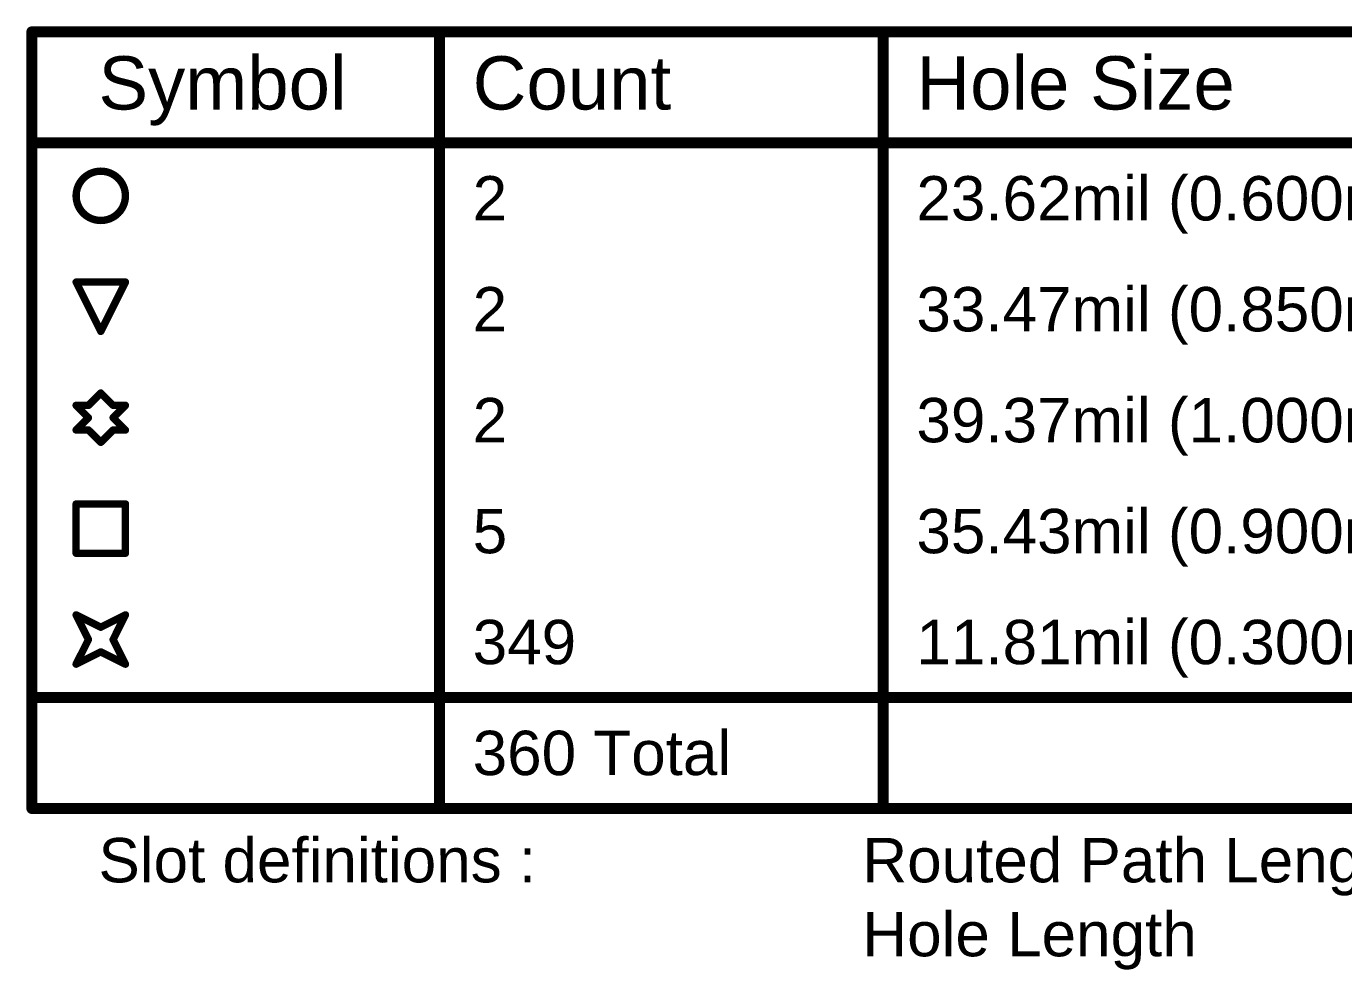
# Model space of a CAD drawing. Header units: inches. Extents: x -3 to 289, y -11 to 89.
# Drawn here: x 0.69 to 45.92, y 56.13 to 88.53 of the extents above; entities that cross this region are included whole.
import ezdxf

# ---------------------------------------------------------------- set-up
doc = ezdxf.new("R2010")
doc.units = ezdxf.units.IN
doc.layers.add('Drill Drawing', color=1, linetype='Continuous')
doc.styles.add('Arial', font='', dxfattribs={"height": 0.2})
doc.styles.get('Arial').set_extended_font_data('Arial')

msp = doc.modelspace()

# ---------------------------------------------------------------- linework, layer by layer
at = {"layer": 'Drill Drawing'}
for points in [[(0.876, 88.34, 0.381, 0.381, 0), (288.679, 88.34, 0.381, 0.381, 0)], [(0.876, 61.67, 0.381, 0.381, 0), (0.876, 88.34, 0.381, 0.381, 0)], [(14.869, 61.67, 0.381, 0.381, 0), (14.869, 88.34, 0.381, 0.381, 0)], [(30.105, 61.67, 0.381, 0.381, 0), (30.105, 88.34, 0.381, 0.381, 0)], [(0.876, 84.53, 0.381, 0.381, 0), (288.679, 84.53, 0.381, 0.381, 0)], [(2.395, 79.746, 0.254, 0.254, 0), (4.088, 79.746, 0.254, 0.254, 0)], [(2.395, 79.746, 0.254, 0.254, 0), (3.242, 78.053, 0.254, 0.254, 0)], [(3.242, 78.053, 0.254, 0.254, 0), (4.088, 79.746, 0.254, 0.254, 0)], [(2.818, 75.513, 0.254, 0.254, 0), (3.242, 75.936, 0.254, 0.254, 0)], [(3.242, 75.936, 0.254, 0.254, 0), (3.665, 75.513, 0.254, 0.254, 0)], [(2.395, 75.513, 0.254, 0.254, 0), (2.818, 75.089, 0.254, 0.254, 0)], [(2.395, 75.513, 0.254, 0.254, 0), (2.818, 75.513, 0.254, 0.254, 0)], [(3.665, 75.513, 0.254, 0.254, 0), (4.088, 75.513, 0.254, 0.254, 0)], [(3.665, 75.089, 0.254, 0.254, 0), (4.088, 75.513, 0.254, 0.254, 0)], [(2.395, 74.666, 0.254, 0.254, 0), (2.818, 75.089, 0.254, 0.254, 0)], [(3.665, 75.089, 0.254, 0.254, 0), (4.088, 74.666, 0.254, 0.254, 0)], [(2.395, 74.666, 0.254, 0.254, 0), (2.818, 74.666, 0.254, 0.254, 0)], [(2.818, 74.666, 0.254, 0.254, 0), (3.242, 74.243, 0.254, 0.254, 0)], [(3.242, 74.243, 0.254, 0.254, 0), (3.665, 74.666, 0.254, 0.254, 0)], [(3.665, 74.666, 0.254, 0.254, 0), (4.088, 74.666, 0.254, 0.254, 0)], [(2.395, 72.126, 0.254, 0.254, 0), (4.088, 72.126, 0.254, 0.254, 0)], [(2.395, 70.433, 0.254, 0.254, 0), (2.395, 72.126, 0.254, 0.254, 0)], [(4.088, 70.433, 0.254, 0.254, 0), (4.088, 72.126, 0.254, 0.254, 0)], [(2.395, 70.433, 0.254, 0.254, 0), (4.088, 70.433, 0.254, 0.254, 0)], [(2.395, 68.316, 0.254, 0.254, 0), (3.242, 67.893, 0.254, 0.254, 0)], [(2.395, 68.316, 0.254, 0.254, 0), (2.818, 67.469, 0.254, 0.254, 0)], [(3.242, 67.893, 0.254, 0.254, 0), (4.088, 68.316, 0.254, 0.254, 0)], [(3.665, 67.469, 0.254, 0.254, 0), (4.088, 68.316, 0.254, 0.254, 0)], [(2.395, 66.623, 0.254, 0.254, 0), (2.818, 67.469, 0.254, 0.254, 0)], [(3.665, 67.469, 0.254, 0.254, 0), (4.088, 66.623, 0.254, 0.254, 0)], [(2.395, 66.623, 0.254, 0.254, 0), (3.242, 67.046, 0.254, 0.254, 0)], [(3.242, 67.046, 0.254, 0.254, 0), (4.088, 66.623, 0.254, 0.254, 0)], [(0.876, 65.48, 0.381, 0.381, 0), (288.679, 65.48, 0.381, 0.381, 0)], [(0.876, 61.67, 0.381, 0.381, 0), (288.679, 61.67, 0.381, 0.381, 0)]]:
    msp.add_lwpolyline(points, format="xyseb", dxfattribs=at)
for points in [[(0.781, 88.34, 0.191, 0.191, 1), (0.972, 88.34, 0.191, 0.191, 1)], [(0.781, 88.34, 0.191, 0.191, 1), (0.972, 88.34, 0.191, 0.191, 1)], [(14.773, 88.34, 0.191, 0.191, 1), (14.964, 88.34, 0.191, 0.191, 1)], [(30.009, 88.34, 0.191, 0.191, 1), (30.2, 88.34, 0.191, 0.191, 1)], [(0.781, 84.53, 0.191, 0.191, 1), (0.972, 84.53, 0.191, 0.191, 1)], [(4.088, 82.709, 0.254, 0.254, 1), (2.395, 82.709, 0.254, 0.254, 1)], [(2.332, 82.709, 0.127, 0.127, 1), (2.459, 82.709, 0.127, 0.127, 1)], [(4.025, 82.709, 0.127, 0.127, 1), (4.152, 82.709, 0.127, 0.127, 1)], [(2.332, 79.746, 0.127, 0.127, 1), (2.459, 79.746, 0.127, 0.127, 1)], [(2.332, 79.746, 0.127, 0.127, 1), (2.459, 79.746, 0.127, 0.127, 1)], [(4.025, 79.746, 0.127, 0.127, 1), (4.152, 79.746, 0.127, 0.127, 1)], [(4.025, 79.746, 0.127, 0.127, 1), (4.152, 79.746, 0.127, 0.127, 1)], [(3.178, 78.053, 0.127, 0.127, 1), (3.305, 78.053, 0.127, 0.127, 1)], [(3.178, 78.053, 0.127, 0.127, 1), (3.305, 78.053, 0.127, 0.127, 1)], [(3.178, 75.936, 0.127, 0.127, 1), (3.305, 75.936, 0.127, 0.127, 1)], [(3.178, 75.936, 0.127, 0.127, 1), (3.305, 75.936, 0.127, 0.127, 1)], [(2.332, 75.513, 0.127, 0.127, 1), (2.459, 75.513, 0.127, 0.127, 1)], [(2.332, 75.513, 0.127, 0.127, 1), (2.459, 75.513, 0.127, 0.127, 1)], [(2.755, 75.513, 0.127, 0.127, 1), (2.882, 75.513, 0.127, 0.127, 1)], [(2.755, 75.513, 0.127, 0.127, 1), (2.882, 75.513, 0.127, 0.127, 1)], [(3.602, 75.513, 0.127, 0.127, 1), (3.729, 75.513, 0.127, 0.127, 1)], [(3.602, 75.513, 0.127, 0.127, 1), (3.729, 75.513, 0.127, 0.127, 1)], [(4.025, 75.513, 0.127, 0.127, 1), (4.152, 75.513, 0.127, 0.127, 1)], [(4.025, 75.513, 0.127, 0.127, 1), (4.152, 75.513, 0.127, 0.127, 1)], [(2.755, 75.089, 0.127, 0.127, 1), (2.882, 75.089, 0.127, 0.127, 1)], [(2.755, 75.089, 0.127, 0.127, 1), (2.882, 75.089, 0.127, 0.127, 1)], [(3.602, 75.089, 0.127, 0.127, 1), (3.729, 75.089, 0.127, 0.127, 1)], [(3.602, 75.089, 0.127, 0.127, 1), (3.729, 75.089, 0.127, 0.127, 1)], [(2.332, 74.666, 0.127, 0.127, 1), (2.459, 74.666, 0.127, 0.127, 1)], [(2.332, 74.666, 0.127, 0.127, 1), (2.459, 74.666, 0.127, 0.127, 1)], [(2.755, 74.666, 0.127, 0.127, 1), (2.882, 74.666, 0.127, 0.127, 1)], [(2.755, 74.666, 0.127, 0.127, 1), (2.882, 74.666, 0.127, 0.127, 1)], [(3.602, 74.666, 0.127, 0.127, 1), (3.729, 74.666, 0.127, 0.127, 1)], [(3.602, 74.666, 0.127, 0.127, 1), (3.729, 74.666, 0.127, 0.127, 1)], [(4.025, 74.666, 0.127, 0.127, 1), (4.152, 74.666, 0.127, 0.127, 1)], [(4.025, 74.666, 0.127, 0.127, 1), (4.152, 74.666, 0.127, 0.127, 1)], [(3.178, 74.243, 0.127, 0.127, 1), (3.305, 74.243, 0.127, 0.127, 1)], [(3.178, 74.243, 0.127, 0.127, 1), (3.305, 74.243, 0.127, 0.127, 1)], [(2.332, 72.126, 0.127, 0.127, 1), (2.459, 72.126, 0.127, 0.127, 1)], [(2.332, 72.126, 0.127, 0.127, 1), (2.459, 72.126, 0.127, 0.127, 1)], [(4.025, 72.126, 0.127, 0.127, 1), (4.152, 72.126, 0.127, 0.127, 1)], [(4.025, 72.126, 0.127, 0.127, 1), (4.152, 72.126, 0.127, 0.127, 1)], [(2.332, 70.433, 0.127, 0.127, 1), (2.459, 70.433, 0.127, 0.127, 1)], [(2.332, 70.433, 0.127, 0.127, 1), (2.459, 70.433, 0.127, 0.127, 1)], [(4.025, 70.433, 0.127, 0.127, 1), (4.152, 70.433, 0.127, 0.127, 1)], [(4.025, 70.433, 0.127, 0.127, 1), (4.152, 70.433, 0.127, 0.127, 1)], [(2.332, 68.316, 0.127, 0.127, 1), (2.459, 68.316, 0.127, 0.127, 1)], [(2.332, 68.316, 0.127, 0.127, 1), (2.459, 68.316, 0.127, 0.127, 1)], [(4.025, 68.316, 0.127, 0.127, 1), (4.152, 68.316, 0.127, 0.127, 1)], [(4.025, 68.316, 0.127, 0.127, 1), (4.152, 68.316, 0.127, 0.127, 1)], [(3.178, 67.893, 0.127, 0.127, 1), (3.305, 67.893, 0.127, 0.127, 1)], [(3.178, 67.893, 0.127, 0.127, 1), (3.305, 67.893, 0.127, 0.127, 1)], [(2.755, 67.469, 0.127, 0.127, 1), (2.882, 67.469, 0.127, 0.127, 1)], [(2.755, 67.469, 0.127, 0.127, 1), (2.882, 67.469, 0.127, 0.127, 1)], [(3.602, 67.469, 0.127, 0.127, 1), (3.729, 67.469, 0.127, 0.127, 1)], [(3.602, 67.469, 0.127, 0.127, 1), (3.729, 67.469, 0.127, 0.127, 1)], [(3.178, 67.046, 0.127, 0.127, 1), (3.305, 67.046, 0.127, 0.127, 1)], [(3.178, 67.046, 0.127, 0.127, 1), (3.305, 67.046, 0.127, 0.127, 1)], [(2.332, 66.623, 0.127, 0.127, 1), (2.459, 66.623, 0.127, 0.127, 1)], [(2.332, 66.623, 0.127, 0.127, 1), (2.459, 66.623, 0.127, 0.127, 1)], [(4.025, 66.623, 0.127, 0.127, 1), (4.152, 66.623, 0.127, 0.127, 1)], [(4.025, 66.623, 0.127, 0.127, 1), (4.152, 66.623, 0.127, 0.127, 1)], [(0.781, 65.48, 0.191, 0.191, 1), (0.972, 65.48, 0.191, 0.191, 1)], [(0.781, 61.67, 0.191, 0.191, 1), (0.972, 61.67, 0.191, 0.191, 1)], [(0.781, 61.67, 0.191, 0.191, 1), (0.972, 61.67, 0.191, 0.191, 1)], [(14.773, 61.67, 0.191, 0.191, 1), (14.964, 61.67, 0.191, 0.191, 1)], [(30.009, 61.67, 0.191, 0.191, 1), (30.2, 61.67, 0.191, 0.191, 1)]]:
    msp.add_lwpolyline(points, format="xyseb", close=True, dxfattribs=at)

# ---------------------------------------------------------------- texts
at = {"layer": 'Drill Drawing', "style": 'Arial'}
for s, height, p in [('Symbol', 1.8288, (3.162, 85.673)), ('Count', 1.8288, (16.012, 85.673)), ('Hole Size', 1.8288, (31.248, 85.673)), ('2', 1.524, (16.012, 81.863)), ('23.62mil (0.600mm)', 1.524, (31.248, 81.863)), ('33.47mil (0.850mm)', 1.524, (31.248, 78.053)), ('2', 1.524, (16.012, 78.053)), ('2', 1.524, (16.012, 74.243)), ('39.37mil (1.000mm)', 1.524, (31.248, 74.243)), ('5', 1.524, (16.012, 70.433)), ('35.43mil (0.900mm)', 1.524, (31.248, 70.433)), ('349', 1.524, (16.012, 66.623)), ('11.81mil (0.300mm)', 1.524, (31.248, 66.623)), ('360 Total', 1.524, (16.012, 62.813)), ('Slot definitions :', 1.524, (3.162, 59.13)), ('Routed Path Length', 1.524, (29.393, 59.13)), ('Hole Length', 1.524, (29.393, 56.591))]:
    msp.add_text(s, height=height, dxfattribs=at).set_placement(p)

doc.saveas('drawing.dxf')
